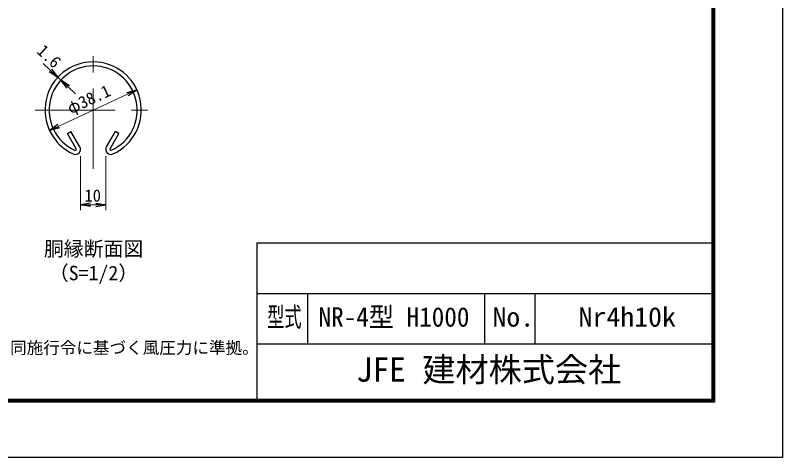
# Model space of a CAD drawing. Units: millimetres, scale not verified, with parts at other scales. Extents: x -4200 to 4200, y -2970 to 2970.
# Drawn here: x 1164 to 4200, y -2970 to -1220 of the extents above; entities that cross this region are included whole.
import ezdxf
from ezdxf.enums import TextEntityAlignment as Align

# ---------------------------------------------------------------- set-up
doc = ezdxf.new("R2010")
doc.units = ezdxf.units.MM
doc.header["$LTSCALE"] = 10
doc.linetypes.add('USER1', pattern=[50.8, 31.75, -6.35, 6.35, -6.35])
for name, color, linetype, lineweight in [('0-0_D-TTL-TXT', 7, 'Continuous', 25), ('0-1_D-BMK', 2, 'USER1', 13), ('0-2_D-STR1', 1, 'Continuous', 25), ('0-3_D-STR-DIM', 7, 'Continuous', 13), ('0-C_D-TTL', 7, 'Continuous', 25)]:
    doc.layers.add(name, color=color, linetype=linetype, lineweight=lineweight)
doc.layers.add('0-4_0', color=7, linetype='Continuous')
doc.styles.add('ＭＳ ゴシック', font='')
doc.styles.get('ＭＳ ゴシック').set_extended_font_data('MS Gothic')

# ---------------------------------------------------------------- blocks, each defined once
blk = doc.blocks.new('_Open')
at = {"layer": '0-4_0'}
blk.add_line((-10, 1.667), (0, 0), dxfattribs=at)
blk.add_lwpolyline([(-10, -1.667), (0, 0), (-10, 0)], dxfattribs=at)

msp = doc.modelspace()

# ---------------------------------------------------------------- linework, layer by layer
at = {"layer": '0-1_D-BMK'}
for p, q in [((1471.97, -1826.73), (1471.97, -1365.18)), ((1242.23, -1594.92), (1701.71, -1594.92))]:
    msp.add_line(p, q, dxfattribs=at)
at = {"layer": '0-2_D-STR1'}
for p, q in [((1370.14, -1687.45), (1384.03, -1679.43)), ((1405.23, -1748.23), (1370.14, -1687.45)), ((1419.12, -1740.21), (1384.03, -1679.43)), ((1524.81, -1740.21), (1559.9, -1679.43)), ((1538.7, -1748.23), (1573.79, -1687.45)), ((1573.79, -1687.45), (1559.9, -1679.43))]:
    msp.add_line(p, q, dxfattribs=at)
for centre, radius, start, end in [((1471.97, -1594.92), 190.5, 294.32478, 245.67522), ((1471.97, -1594.92), 174.46, 294.32478, 245.67522), ((1401.76, -1750.23), 20.05, 245.67522, 30), ((1401.76, -1750.23), 4.01, 245.67522, 30), ((1542.17, -1750.23), 20.05, 150, 294.32478), ((1542.17, -1750.23), 4.01, 150, 294.32478)]:
    msp.add_arc(centre, radius, start, end, dxfattribs=at)
at = {"layer": '0-3_D-STR-DIM'}
for p, q in [((1303.08, -1438.05), (1273.77, -1410.83)), ((1344.14, -1476.19), (1332.39, -1465.27)), ((1373.45, -1503.41), (1402.76, -1530.63)), ((1335.57, -1658.52), (1608.37, -1531.32)), ((1421.97, -1777.49), (1421.97, -1990.29)), ((1521.97, -1777.49), (1521.97, -1990.29)), ((1461.97, -1970.29), (1481.97, -1970.29))]:
    msp.add_line(p, q, dxfattribs=at)
at = {"layer": '0-C_D-TTL'}
for p, q in [((2120, -2120), (2120, -2740)), ((2120, -2120), (3920, -2120)), ((2120, -2320), (3920, -2320)), ((2320, -2320), (2320, -2520)), ((3020, -2320), (3020, -2520)), ((3220, -2320), (3220, -2520)), ((2120, -2520), (3920, -2520))]:
    msp.add_line(p, q, dxfattribs=at)
at = {"layer": '0-C_D-TTL', "color": 2}
msp.add_lwpolyline([(-4200, 2970), (4200, 2970), (4200, -2970), (-4200, -2970)], close=True, dxfattribs=at)
at = {"layer": '0-C_D-TTL'}
for points in [[(-3930, 2750), (3930, 2750), (3930, -2750), (-3930, -2750)], [(-3927.5, 2747.5), (3927.5, 2747.5), (3927.5, -2747.5), (-3927.5, -2747.5)], [(-3925, 2745), (3925, 2745), (3925, -2745), (-3925, -2745)], [(-3922.5, 2742.5), (3922.5, 2742.5), (3922.5, -2742.5), (-3922.5, -2742.5)], [(-3920, 2740), (3920, 2740), (3920, -2740), (-3920, -2740)]]:
    msp.add_lwpolyline(points, close=True, dxfattribs=at)

# ---------------------------------------------------------------- block references
at = {"layer": '0-3_D-STR-DIM', "xscale": 4, "yscale": 4}
for p, rotation in [((1332.39, -1465.27), 317.11285), ((1344.14, -1476.19), 137.11285), ((1644.62, -1514.41), 24.99865), ((1299.31, -1675.42), 204.99865), ((1421.97, -1970.29), 180)]:
    msp.add_blockref('_Open', p, dxfattribs=dict(at, rotation=rotation))
msp.add_blockref('_Open', (1521.97, -1970.29), dxfattribs=at)

# ---------------------------------------------------------------- texts
at = {"layer": '0-0_D-TTL-TXT', "style": 'ＭＳ ゴシック'}
for s, height, p in [('胴縁断面図', 57.7, (1277.04, -2189.56)), ('（S=1/2）', 57.7, (1296.53, -2285.75)), ('（設計条件）風荷重：昭和57年改正 建築基準法・同施行令に基づく風圧力に準拠。', 48.09, (-332.45, -2573.6)), ('JFE 建材株式会社', 96.21, (2512.38, -2698.5))]:
    msp.add_text(s, height=height, dxfattribs=at).set_placement(p, align=Align.BOTTOM_LEFT)
for s, height, width, p in [('型式', 76.97, 0.65, (2160.27, -2474.8)), ('NR-4型 H1000', 76.97, 0.95, (2363.6, -2474.8)), ('No.', 76.98, 1.05, (3052, -2474.8)), ('Nr4h10k', 76.98, 1.05, (3392.67, -2474.8))]:
    msp.add_text(s, height=height, dxfattribs=dict(at, width=width)).set_placement(p, align=Align.BOTTOM_LEFT)
at = {"layer": '0-3_D-STR-DIM', "style": 'ＭＳ ゴシック'}
for s, rotation, p in [('1.6', 317.113, (1235.6, -1376.59)), ('φ38.1', 24.999, (1388.91, -1625.22))]:
    msp.add_text(s, height=48.09, rotation=rotation, dxfattribs=at).set_placement(p, align=Align.BOTTOM_LEFT)
msp.add_text('10', height=48.09, dxfattribs=at).set_placement((1437.57, -1971.54), align=Align.BOTTOM_LEFT)

doc.saveas('drawing.dxf')
